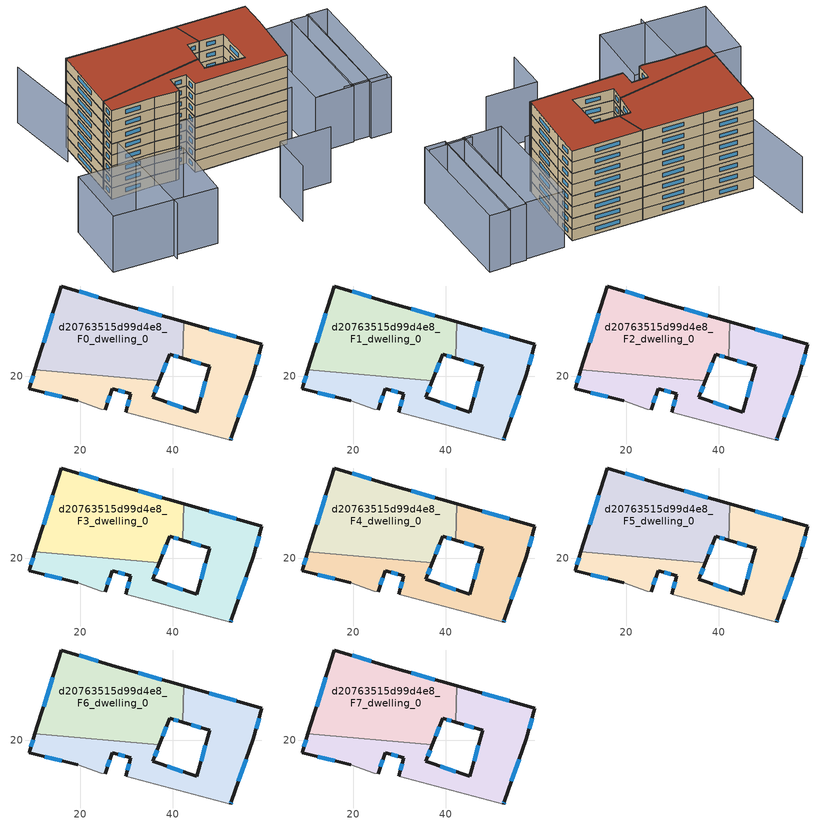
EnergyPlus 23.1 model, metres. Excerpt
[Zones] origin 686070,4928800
d20763515d99d4e8_F0_dwelling_0
 floor ground (EU_floor_Construction): 42.16,23.87 42.32,31.71 27.76,35.85 15.87,39.47 10.21,21.37 37.07,18.95 39.3,24.71 z0
 wall outside (EU_wall_Construction): 42.16,23.87 39.3,24.71 37.07,18.95 / 10.21,21.37 15.87,39.47 27.76,35.85 42.32,31.71 z0:3
 wall to d20763515d99d4e8_F0_dwelling_1 (EU_wall_Construction): 42.32,31.71 42.16,23.87 / 37.07,18.95 10.21,21.37 z0:3
 window (EU_Window_Construction): 32.5,34.5 37.59,33.06 / 41.23,24.14 40.23,24.44 / 38.58,22.84 37.8,20.82 / 12.05,27.26 14.03,33.58 / 19.74,38.29 23.9,37.03 z0.98:2.02
d20763515d99d4e8_F0_dwelling_1
 floor ground (EU_floor_Construction): 52.65,6.67 57.39,20.33 59.27,26.89 42.32,31.71 42.16,23.87 47.95,22.16 45.22,12.13 35.7,15.39 37.07,18.95 10.21,21.37 8.93,17.27 19.43,14.62 24.56,12.83 25.37,12.76 26.92,17.25 30.92,16.2 29.8,12.2 52.55,6.18 z0
 wall outside (EU_wall_Construction): 19.43,14.62 8.93,17.27 10.21,21.37 / 37.07,18.95 35.7,15.39 45.22,12.13 47.95,22.16 42.16,23.87 / 42.32,31.71 59.27,26.89 57.39,20.33 52.65,6.67 52.55,6.18 / 29.8,12.2 30.92,16.2 26.92,17.25 25.37,12.76 z0:3
 wall adiabatic (EU_wall_Construction): 25.37,12.76 24.56,12.83 19.43,14.62 / 52.55,6.18 29.8,12.2 z0:3
 window (EU_Window_Construction): 16.02,15.48 12.35,16.41 / 9.35,18.6 9.8,20.04 / 36.63,17.79 36.15,16.55 / 38.8,14.33 42.13,13.19 / 46.11,15.39 47.06,18.9 / 46.07,22.72 44.04,23.31 / 47.83,30.14 53.76,28.46 / 58.66,24.76 58,22.46 / 55.85,15.89 54.19,11.11 / 52.62,6.51 52.58,6.34 / 30.17,13.5 30.56,14.9 / 29.62,16.54 28.22,16.91 / 26.42,15.79 25.88,14.22 z0.98:2.02
d20763515d99d4e8_F1_dwelling_0
 floor to d20763515d99d4e8_F0_dwelling_0 (EU_floor_Construction): 42.16,23.87 42.32,31.71 27.76,35.85 15.87,39.47 10.21,21.37 37.07,18.95 39.3,24.71 z3
 wall outside (EU_wall_Construction): 42.16,23.87 39.3,24.71 37.07,18.95 / 10.21,21.37 15.87,39.47 27.76,35.85 42.32,31.71 z3:6
 wall to d20763515d99d4e8_F1_dwelling_1 (EU_wall_Construction): 42.32,31.71 42.16,23.87 / 37.07,18.95 10.21,21.37 z3:6
 window (EU_Window_Construction): 32.5,34.5 37.59,33.06 / 41.23,24.14 40.23,24.44 / 38.58,22.84 37.8,20.82 / 12.05,27.26 14.03,33.58 / 19.74,38.29 23.9,37.03 z3.98:5.02
d20763515d99d4e8_F1_dwelling_1
 floor to d20763515d99d4e8_F0_dwelling_1 (EU_floor_Construction): 52.65,6.67 57.39,20.33 59.27,26.89 42.32,31.71 42.16,23.87 47.95,22.16 45.22,12.13 35.7,15.39 37.07,18.95 10.21,21.37 8.93,17.27 19.43,14.62 24.56,12.83 25.37,12.76 26.92,17.25 30.92,16.2 29.8,12.2 52.55,6.18 z3
 wall outside (EU_wall_Construction): 19.43,14.62 8.93,17.27 10.21,21.37 / 37.07,18.95 35.7,15.39 45.22,12.13 47.95,22.16 42.16,23.87 / 42.32,31.71 59.27,26.89 57.39,20.33 52.65,6.67 52.55,6.18 / 29.8,12.2 30.92,16.2 26.92,17.25 25.37,12.76 z3:6
 wall adiabatic (EU_wall_Construction): 25.37,12.76 24.56,12.83 19.43,14.62 / 52.55,6.18 29.8,12.2 z3:6
 window (EU_Window_Construction): 16.02,15.48 12.35,16.41 / 9.35,18.6 9.8,20.04 / 36.63,17.79 36.15,16.55 / 38.8,14.33 42.13,13.19 / 46.11,15.39 47.06,18.9 / 46.07,22.72 44.04,23.31 / 47.83,30.14 53.76,28.46 / 58.66,24.76 58,22.46 / 55.85,15.89 54.19,11.11 / 52.62,6.51 52.58,6.34 / 30.17,13.5 30.56,14.9 / 29.62,16.54 28.22,16.91 / 26.42,15.79 25.88,14.22 z3.98:5.02
d20763515d99d4e8_F2_dwelling_0
 floor to d20763515d99d4e8_F1_dwelling_0 (EU_floor_Construction): 42.16,23.87 42.32,31.71 27.76,35.85 15.87,39.47 10.21,21.37 37.07,18.95 39.3,24.71 z6
 wall outside (EU_wall_Construction): 42.16,23.87 39.3,24.71 37.07,18.95 / 10.21,21.37 15.87,39.47 27.76,35.85 42.32,31.71 z6:9
 wall to d20763515d99d4e8_F2_dwelling_1 (EU_wall_Construction): 42.32,31.71 42.16,23.87 / 37.07,18.95 10.21,21.37 z6:9
 window (EU_Window_Construction): 32.5,34.5 37.59,33.06 / 41.23,24.14 40.23,24.44 / 38.58,22.84 37.8,20.82 / 12.05,27.26 14.03,33.58 / 19.74,38.29 23.9,37.03 z6.98:8.02
d20763515d99d4e8_F2_dwelling_1
 floor to d20763515d99d4e8_F1_dwelling_1 (EU_floor_Construction): 52.65,6.67 57.39,20.33 59.27,26.89 42.32,31.71 42.16,23.87 47.95,22.16 45.22,12.13 35.7,15.39 37.07,18.95 10.21,21.37 8.93,17.27 19.43,14.62 24.56,12.83 25.37,12.76 26.92,17.25 30.92,16.2 29.8,12.2 52.55,6.18 z6
 wall outside (EU_wall_Construction): 19.43,14.62 8.93,17.27 10.21,21.37 / 37.07,18.95 35.7,15.39 45.22,12.13 47.95,22.16 42.16,23.87 / 42.32,31.71 59.27,26.89 57.39,20.33 52.65,6.67 52.55,6.18 / 29.8,12.2 30.92,16.2 26.92,17.25 25.37,12.76 z6:9
 wall adiabatic (EU_wall_Construction): 25.37,12.76 24.56,12.83 19.43,14.62 / 52.55,6.18 29.8,12.2 z6:9
 window (EU_Window_Construction): 16.02,15.48 12.35,16.41 / 9.35,18.6 9.8,20.04 / 36.63,17.79 36.15,16.55 / 38.8,14.33 42.13,13.19 / 46.11,15.39 47.06,18.9 / 46.07,22.72 44.04,23.31 / 47.83,30.14 53.76,28.46 / 58.66,24.76 58,22.46 / 55.85,15.89 54.19,11.11 / 52.62,6.51 52.58,6.34 / 30.17,13.5 30.56,14.9 / 29.62,16.54 28.22,16.91 / 26.42,15.79 25.88,14.22 z6.98:8.02
d20763515d99d4e8_F3_dwelling_0
 floor to d20763515d99d4e8_F2_dwelling_0 (EU_floor_Construction): 42.16,23.87 42.32,31.71 27.76,35.85 15.87,39.47 10.21,21.37 37.07,18.95 39.3,24.71 z9
 wall outside (EU_wall_Construction): 42.16,23.87 39.3,24.71 37.07,18.95 / 10.21,21.37 15.87,39.47 27.76,35.85 42.32,31.71 z9:12
 wall to d20763515d99d4e8_F3_dwelling_1 (EU_wall_Construction): 42.32,31.71 42.16,23.87 / 37.07,18.95 10.21,21.37 z9:12
 window (EU_Window_Construction): 32.5,34.5 37.59,33.06 / 41.23,24.14 40.23,24.44 / 38.58,22.84 37.8,20.82 / 12.05,27.26 14.03,33.58 / 19.74,38.29 23.9,37.03 z9.98:11.02
d20763515d99d4e8_F3_dwelling_1
 floor to d20763515d99d4e8_F2_dwelling_1 (EU_floor_Construction): 52.65,6.67 57.39,20.33 59.27,26.89 42.32,31.71 42.16,23.87 47.95,22.16 45.22,12.13 35.7,15.39 37.07,18.95 10.21,21.37 8.93,17.27 19.43,14.62 24.56,12.83 25.37,12.76 26.92,17.25 30.92,16.2 29.8,12.2 52.55,6.18 z9
 wall outside (EU_wall_Construction): 19.43,14.62 8.93,17.27 10.21,21.37 / 37.07,18.95 35.7,15.39 45.22,12.13 47.95,22.16 42.16,23.87 / 42.32,31.71 59.27,26.89 57.39,20.33 52.65,6.67 52.55,6.18 / 29.8,12.2 30.92,16.2 26.92,17.25 25.37,12.76 z9:12
 wall adiabatic (EU_wall_Construction): 25.37,12.76 24.56,12.83 19.43,14.62 / 52.55,6.18 29.8,12.2 z9:12
 window (EU_Window_Construction): 16.02,15.48 12.35,16.41 / 9.35,18.6 9.8,20.04 / 36.63,17.79 36.15,16.55 / 38.8,14.33 42.13,13.19 / 46.11,15.39 47.06,18.9 / 46.07,22.72 44.04,23.31 / 47.83,30.14 53.76,28.46 / 58.66,24.76 58,22.46 / 55.85,15.89 54.19,11.11 / 52.62,6.51 52.58,6.34 / 30.17,13.5 30.56,14.9 / 29.62,16.54 28.22,16.91 / 26.42,15.79 25.88,14.22 z9.98:11.02
d20763515d99d4e8_F4_dwelling_0
 floor to d20763515d99d4e8_F3_dwelling_0 (EU_floor_Construction): 42.16,23.87 42.32,31.71 27.76,35.85 15.87,39.47 10.21,21.37 37.07,18.95 39.3,24.71 z12
 wall outside (EU_wall_Construction): 42.16,23.87 39.3,24.71 37.07,18.95 / 10.21,21.37 15.87,39.47 27.76,35.85 42.32,31.71 z12:15
 wall to d20763515d99d4e8_F4_dwelling_1 (EU_wall_Construction): 42.32,31.71 42.16,23.87 / 37.07,18.95 10.21,21.37 z12:15
 window (EU_Window_Construction): 32.5,34.5 37.59,33.06 / 41.23,24.14 40.23,24.44 / 38.58,22.84 37.8,20.82 / 12.05,27.26 14.03,33.58 / 19.74,38.29 23.9,37.03 z12.98:14.02
d20763515d99d4e8_F4_dwelling_1
 floor to d20763515d99d4e8_F3_dwelling_1 (EU_floor_Construction): 52.65,6.67 57.39,20.33 59.27,26.89 42.32,31.71 42.16,23.87 47.95,22.16 45.22,12.13 35.7,15.39 37.07,18.95 10.21,21.37 8.93,17.27 19.43,14.62 24.56,12.83 25.37,12.76 26.92,17.25 30.92,16.2 29.8,12.2 52.55,6.18 z12
 wall outside (EU_wall_Construction): 19.43,14.62 8.93,17.27 10.21,21.37 / 37.07,18.95 35.7,15.39 45.22,12.13 47.95,22.16 42.16,23.87 / 42.32,31.71 59.27,26.89 57.39,20.33 52.65,6.67 52.55,6.18 / 29.8,12.2 30.92,16.2 26.92,17.25 25.37,12.76 z12:15
 wall adiabatic (EU_wall_Construction): 25.37,12.76 24.56,12.83 19.43,14.62 / 52.55,6.18 29.8,12.2 z12:15
 window (EU_Window_Construction): 16.02,15.48 12.35,16.41 / 9.35,18.6 9.8,20.04 / 36.63,17.79 36.15,16.55 / 38.8,14.33 42.13,13.19 / 46.11,15.39 47.06,18.9 / 46.07,22.72 44.04,23.31 / 47.83,30.14 53.76,28.46 / 58.66,24.76 58,22.46 / 55.85,15.89 54.19,11.11 / 52.62,6.51 52.58,6.34 / 30.17,13.5 30.56,14.9 / 29.62,16.54 28.22,16.91 / 26.42,15.79 25.88,14.22 z12.98:14.02
d20763515d99d4e8_F5_dwelling_0
 floor to d20763515d99d4e8_F4_dwelling_0 (EU_floor_Construction): 42.16,23.87 42.32,31.71 27.76,35.85 15.87,39.47 10.21,21.37 37.07,18.95 39.3,24.71 z15
 wall outside (EU_wall_Construction): 42.16,23.87 39.3,24.71 37.07,18.95 / 10.21,21.37 15.87,39.47 27.76,35.85 42.32,31.71 z15:18
 wall to d20763515d99d4e8_F5_dwelling_1 (EU_wall_Construction): 42.32,31.71 42.16,23.87 / 37.07,18.95 10.21,21.37 z15:18
 window (EU_Window_Construction): 32.5,34.5 37.59,33.06 / 41.23,24.14 40.23,24.44 / 38.58,22.84 37.8,20.82 / 12.05,27.26 14.03,33.58 / 19.74,38.29 23.9,37.03 z15.98:17.02
d20763515d99d4e8_F5_dwelling_1
 floor to d20763515d99d4e8_F4_dwelling_1 (EU_floor_Construction): 52.65,6.67 57.39,20.33 59.27,26.89 42.32,31.71 42.16,23.87 47.95,22.16 45.22,12.13 35.7,15.39 37.07,18.95 10.21,21.37 8.93,17.27 19.43,14.62 24.56,12.83 25.37,12.76 26.92,17.25 30.92,16.2 29.8,12.2 52.55,6.18 z15
 wall outside (EU_wall_Construction): 19.43,14.62 8.93,17.27 10.21,21.37 / 37.07,18.95 35.7,15.39 45.22,12.13 47.95,22.16 42.16,23.87 / 42.32,31.71 59.27,26.89 57.39,20.33 52.65,6.67 52.55,6.18 / 29.8,12.2 30.92,16.2 26.92,17.25 25.37,12.76 z15:18
 wall adiabatic (EU_wall_Construction): 25.37,12.76 24.56,12.83 19.43,14.62 / 52.55,6.18 29.8,12.2 z15:18
 window (EU_Window_Construction): 16.02,15.48 12.35,16.41 / 9.35,18.6 9.8,20.04 / 36.63,17.79 36.15,16.55 / 38.8,14.33 42.13,13.19 / 46.11,15.39 47.06,18.9 / 46.07,22.72 44.04,23.31 / 47.83,30.14 53.76,28.46 / 58.66,24.76 58,22.46 / 55.85,15.89 54.19,11.11 / 52.62,6.51 52.58,6.34 / 30.17,13.5 30.56,14.9 / 29.62,16.54 28.22,16.91 / 26.42,15.79 25.88,14.22 z15.98:17.02
d20763515d99d4e8_F6_dwelling_0
 floor to d20763515d99d4e8_F5_dwelling_0 (EU_floor_Construction): 42.16,23.87 42.32,31.71 27.76,35.85 15.87,39.47 10.21,21.37 37.07,18.95 39.3,24.71 z18
 wall outside (EU_wall_Construction): 42.16,23.87 39.3,24.71 37.07,18.95 / 10.21,21.37 15.87,39.47 27.76,35.85 42.32,31.71 z18:21
 wall to d20763515d99d4e8_F6_dwelling_1 (EU_wall_Construction): 42.32,31.71 42.16,23.87 / 37.07,18.95 10.21,21.37 z18:21
 window (EU_Window_Construction): 32.5,34.5 37.59,33.06 / 41.23,24.14 40.23,24.44 / 38.58,22.84 37.8,20.82 / 12.05,27.26 14.03,33.58 / 19.74,38.29 23.9,37.03 z18.98:20.02
d20763515d99d4e8_F6_dwelling_1
 floor to d20763515d99d4e8_F5_dwelling_1 (EU_floor_Construction): 52.65,6.67 57.39,20.33 59.27,26.89 42.32,31.71 42.16,23.87 47.95,22.16 45.22,12.13 35.7,15.39 37.07,18.95 10.21,21.37 8.93,17.27 19.43,14.62 24.56,12.83 25.37,12.76 26.92,17.25 30.92,16.2 29.8,12.2 52.55,6.18 z18
 wall outside (EU_wall_Construction): 19.43,14.62 8.93,17.27 10.21,21.37 / 37.07,18.95 35.7,15.39 45.22,12.13 47.95,22.16 42.16,23.87 / 42.32,31.71 59.27,26.89 57.39,20.33 52.65,6.67 52.55,6.18 / 29.8,12.2 30.92,16.2 26.92,17.25 25.37,12.76 z18:21
 wall adiabatic (EU_wall_Construction): 25.37,12.76 24.56,12.83 19.43,14.62 / 52.55,6.18 29.8,12.2 z18:21
 window (EU_Window_Construction): 16.02,15.48 12.35,16.41 / 9.35,18.6 9.8,20.04 / 36.63,17.79 36.15,16.55 / 38.8,14.33 42.13,13.19 / 46.11,15.39 47.06,18.9 / 46.07,22.72 44.04,23.31 / 47.83,30.14 53.76,28.46 / 58.66,24.76 58,22.46 / 55.85,15.89 54.19,11.11 / 52.62,6.51 52.58,6.34 / 30.17,13.5 30.56,14.9 / 29.62,16.54 28.22,16.91 / 26.42,15.79 25.88,14.22 z18.98:20.02
d20763515d99d4e8_F7_dwelling_0
 floor to d20763515d99d4e8_F6_dwelling_0 (EU_floor_Construction): 42.16,23.87 42.32,31.71 27.76,35.85 15.87,39.47 10.21,21.37 37.07,18.95 39.3,24.71 z21
 wall outside (EU_wall_Construction): 42.16,23.87 39.3,24.71 37.07,18.95 / 10.21,21.37 15.87,39.47 27.76,35.85 42.32,31.71 z21:24
 wall to d20763515d99d4e8_F7_dwelling_1 (EU_wall_Construction): 42.32,31.71 42.16,23.87 / 37.07,18.95 10.21,21.37 z21:24
 window (EU_Window_Construction): 32.5,34.5 37.59,33.06 / 41.23,24.14 40.23,24.44 / 38.58,22.84 37.8,20.82 / 12.05,27.26 14.03,33.58 / 19.74,38.29 23.9,37.03 z21.98:23.02
 roof outside (EU_roof_Construction): 42.32,31.71 42.16,23.87 39.3,24.71 37.07,18.95 10.21,21.37 15.87,39.47 27.76,35.85 z24
d20763515d99d4e8_F7_dwelling_1
 floor to d20763515d99d4e8_F6_dwelling_1 (EU_floor_Construction): 52.65,6.67 57.39,20.33 59.27,26.89 42.32,31.71 42.16,23.87 47.95,22.16 45.22,12.13 35.7,15.39 37.07,18.95 10.21,21.37 8.93,17.27 19.43,14.62 24.56,12.83 25.37,12.76 26.92,17.25 30.92,16.2 29.8,12.2 52.55,6.18 z21
 wall outside (EU_wall_Construction): 19.43,14.62 8.93,17.27 10.21,21.37 / 37.07,18.95 35.7,15.39 45.22,12.13 47.95,22.16 42.16,23.87 / 42.32,31.71 59.27,26.89 57.39,20.33 52.65,6.67 52.55,6.18 / 29.8,12.2 30.92,16.2 26.92,17.25 25.37,12.76 z21:24
 wall adiabatic (EU_wall_Construction): 25.37,12.76 24.56,12.83 19.43,14.62 / 52.55,6.18 29.8,12.2 z21:24
 window (EU_Window_Construction): 16.02,15.48 12.35,16.41 / 9.35,18.6 9.8,20.04 / 36.63,17.79 36.15,16.55 / 38.8,14.33 42.13,13.19 / 46.11,15.39 47.06,18.9 / 46.07,22.72 44.04,23.31 / 47.83,30.14 53.76,28.46 / 58.66,24.76 58,22.46 / 55.85,15.89 54.19,11.11 / 52.62,6.51 52.58,6.34 / 30.17,13.5 30.56,14.9 / 29.62,16.54 28.22,16.91 / 26.42,15.79 25.88,14.22 z21.98:23.02
 roof outside (EU_roof_Construction): 59.27,26.89 57.39,20.33 52.65,6.67 52.55,6.18 29.8,12.2 30.92,16.2 26.92,17.25 25.37,12.76 24.56,12.83 19.43,14.62 8.93,17.27 10.21,21.37 37.07,18.95 35.7,15.39 45.22,12.13 47.95,22.16 42.16,23.87 42.32,31.71 z24
shading: 33.76,-18.45 36.8,-7.98 / 36.8,-7.98 49.02,-11.53 / 55.6,-0.99 62.08,-2.73 / 3.13,-9.93 10.35,17.35 / 10.35,17.35 53.63,5.9 / 62.24,-2.06 72.55,-4.98 / 14.82,53.96 12.15,34.89 / 14.02,-11.7 -10.81,-3.8 / -10.81,-3.8 -5.45,13.04 / -5.45,13.04 19.38,5.14 / 19.38,5.14 14.02,-11.7 / 67.71,-5.03 76.07,24.48 / 76.07,24.48 80.99,23.09 / 80.99,23.09 72.64,-6.42 / 72.64,-6.42 67.71,-5.03 / 63.73,-3 71.86,25.28 / 71.86,25.28 76.25,24.02 / 76.25,24.02 68.12,-4.26 / 68.12,-4.26 63.73,-3 / 54.63,-0.78 62.33,27.43 / 62.33,27.43 71.74,24.86 / 71.74,24.86 64.04,-3.35 / 64.04,-3.35 54.63,-0.78 z0:15
[Building]
EU S2 Campaign: North Axis=0; Terrain=City; Solar Distribution=FullExterior
[Site:Location]
Bologna: Latitude=44.5; Longitude=11.25; Time Zone=1; Elevation=37
[SizingPeriod:WeatherFileDays]
AnnualSizingPeriod: Begin Month=1; Begin Day of Month=1; End Month=12; End Day of Month=31; Day of Week for Start Day=Monday; Use Weather File Daylight Saving Period=No; Use Weather File Rain and Snow Indicators=No
[MATERIAL]
EU_InternalMass_Material: Roughness=MediumRough; Thickness=0.1; Conductivity=1; Density=1800; Specific Heat=900; Thermal Absorptance=0.9; Solar Absorptance=0.7; Visible Absorptance=0.7
[MATERIAL:NOMASS] Roughness=MediumRough; Thermal Absorptance=0.9; Solar Absorptance=0.7; Visible Absorptance=0.7
Name | Thermal Resistance
EU_wall_NoMass | 0.905828
EU_roof_NoMass | 0.37593
EU_floor_NoMass | 0.67114
[WINDOWMATERIAL:SIMPLEGLAZINGSYSTEM]
EU_Window_SimpleGlazing: UFactor=4.52486; Solar Heat Gain Coefficient=0.85; Visible Transmittance=0.85
[CONSTRUCTION]
EU_wall_Construction: EU_wall_NoMass
EU_roof_Construction: EU_roof_NoMass
EU_floor_Construction: EU_floor_NoMass
EU_InternalMass_Construction: EU_InternalMass_Material
EU_Window_Construction: EU_Window_SimpleGlazing
[ZONE] Type=1; Multiplier=1; Ceiling Height=autocalculate; Floor Area=autocalculate; Part of Total Floor Area=Yes
Name | Volume
d20763515d99d4e8_F0_dwelling_0; d20763515d99d4e8_F1_dwelling_0; d20763515d99d4e8_F2_dwelling_0; d20763515d99d4e8_F3_dwelling_0; d20763515d99d4e8_F4_dwelling_0; d20763515d99d4e8_F5_dwelling_0; d20763515d99d4e8_F6_dwelling_0; d20763515d99d4e8_F7_dwelling_0 | 1343.21
d20763515d99d4e8_F0_dwelling_1; d20763515d99d4e8_F1_dwelling_1; d20763515d99d4e8_F2_dwelling_1; d20763515d99d4e8_F3_dwelling_1; d20763515d99d4e8_F4_dwelling_1; d20763515d99d4e8_F5_dwelling_1; d20763515d99d4e8_F6_dwelling_1; d20763515d99d4e8_F7_dwelling_1 | 1343.18
[INTERNALMASS] Construction=EU_InternalMass_Construction
Name | Zone or ZoneList | Surface Area
d20763515d99d4e8_F0_dwelling_0_EU_InternalMass | d20763515d99d4e8_F0_dwelling_0 | 447.735
d20763515d99d4e8_F0_dwelling_1_EU_InternalMass | d20763515d99d4e8_F0_dwelling_1 | 447.725
d20763515d99d4e8_F1_dwelling_0_EU_InternalMass | d20763515d99d4e8_F1_dwelling_0 | 447.735
d20763515d99d4e8_F1_dwelling_1_EU_InternalMass | d20763515d99d4e8_F1_dwelling_1 | 447.725
d20763515d99d4e8_F2_dwelling_0_EU_InternalMass | d20763515d99d4e8_F2_dwelling_0 | 447.735
d20763515d99d4e8_F2_dwelling_1_EU_InternalMass | d20763515d99d4e8_F2_dwelling_1 | 447.725
d20763515d99d4e8_F3_dwelling_0_EU_InternalMass | d20763515d99d4e8_F3_dwelling_0 | 447.735
d20763515d99d4e8_F3_dwelling_1_EU_InternalMass | d20763515d99d4e8_F3_dwelling_1 | 447.725
d20763515d99d4e8_F4_dwelling_0_EU_InternalMass | d20763515d99d4e8_F4_dwelling_0 | 447.735
d20763515d99d4e8_F4_dwelling_1_EU_InternalMass | d20763515d99d4e8_F4_dwelling_1 | 447.725
d20763515d99d4e8_F5_dwelling_0_EU_InternalMass | d20763515d99d4e8_F5_dwelling_0 | 447.735
d20763515d99d4e8_F5_dwelling_1_EU_InternalMass | d20763515d99d4e8_F5_dwelling_1 | 447.725
d20763515d99d4e8_F6_dwelling_0_EU_InternalMass | d20763515d99d4e8_F6_dwelling_0 | 447.735
d20763515d99d4e8_F6_dwelling_1_EU_InternalMass | d20763515d99d4e8_F6_dwelling_1 | 447.725
d20763515d99d4e8_F7_dwelling_0_EU_InternalMass | d20763515d99d4e8_F7_dwelling_0 | 447.735
d20763515d99d4e8_F7_dwelling_1_EU_InternalMass | d20763515d99d4e8_F7_dwelling_1 | 447.725
[OTHEREQUIPMENT] Fuel Type=Electricity; Design Level Calculation Method=Watts/Area; Power per Zone Floor Area=1; Fraction Latent=0; Fraction Radiant=0; Fraction Lost=0; Carbon Dioxide Generation Rate=0; EndUse Subcategory=EU_Step8_InternalGains
Name | Zone or ZoneList or Space or SpaceList | Schedule
EU_Step8_InternalGain_d20763515d99d4e8_F0_dwelling_0_f000 | d20763515d99d4e8_F0_dwelling_0 | EU_Step8_GainSchedule_d20763515d99d4e8_F0_dwelling_0_f000
EU_Step8_InternalGain_d20763515d99d4e8_F0_dwelling_1_f000 | d20763515d99d4e8_F0_dwelling_1 | EU_Step8_GainSchedule_d20763515d99d4e8_F0_dwelling_1_f000
EU_Step8_InternalGain_d20763515d99d4e8_F1_dwelling_0_f000 | d20763515d99d4e8_F1_dwelling_0 | EU_Step8_GainSchedule_d20763515d99d4e8_F1_dwelling_0_f000
EU_Step8_InternalGain_d20763515d99d4e8_F1_dwelling_1_f000 | d20763515d99d4e8_F1_dwelling_1 | EU_Step8_GainSchedule_d20763515d99d4e8_F1_dwelling_1_f000
EU_Step8_InternalGain_d20763515d99d4e8_F2_dwelling_0_f000 | d20763515d99d4e8_F2_dwelling_0 | EU_Step8_GainSchedule_d20763515d99d4e8_F2_dwelling_0_f000
EU_Step8_InternalGain_d20763515d99d4e8_F2_dwelling_1_f000 | d20763515d99d4e8_F2_dwelling_1 | EU_Step8_GainSchedule_d20763515d99d4e8_F2_dwelling_1_f000
EU_Step8_InternalGain_d20763515d99d4e8_F3_dwelling_0_f000 | d20763515d99d4e8_F3_dwelling_0 | EU_Step8_GainSchedule_d20763515d99d4e8_F3_dwelling_0_f000
EU_Step8_InternalGain_d20763515d99d4e8_F3_dwelling_1_f000 | d20763515d99d4e8_F3_dwelling_1 | EU_Step8_GainSchedule_d20763515d99d4e8_F3_dwelling_1_f000
EU_Step8_InternalGain_d20763515d99d4e8_F4_dwelling_0_f000 | d20763515d99d4e8_F4_dwelling_0 | EU_Step8_GainSchedule_d20763515d99d4e8_F4_dwelling_0_f000
EU_Step8_InternalGain_d20763515d99d4e8_F4_dwelling_1_f000 | d20763515d99d4e8_F4_dwelling_1 | EU_Step8_GainSchedule_d20763515d99d4e8_F4_dwelling_1_f000
EU_Step8_InternalGain_d20763515d99d4e8_F5_dwelling_0_f000 | d20763515d99d4e8_F5_dwelling_0 | EU_Step8_GainSchedule_d20763515d99d4e8_F5_dwelling_0_f000
EU_Step8_InternalGain_d20763515d99d4e8_F5_dwelling_1_f000 | d20763515d99d4e8_F5_dwelling_1 | EU_Step8_GainSchedule_d20763515d99d4e8_F5_dwelling_1_f000
EU_Step8_InternalGain_d20763515d99d4e8_F6_dwelling_0_f000 | d20763515d99d4e8_F6_dwelling_0 | EU_Step8_GainSchedule_d20763515d99d4e8_F6_dwelling_0_f000
EU_Step8_InternalGain_d20763515d99d4e8_F6_dwelling_1_f000 | d20763515d99d4e8_F6_dwelling_1 | EU_Step8_GainSchedule_d20763515d99d4e8_F6_dwelling_1_f000
EU_Step8_InternalGain_d20763515d99d4e8_F7_dwelling_0_f000 | d20763515d99d4e8_F7_dwelling_0 | EU_Step8_GainSchedule_d20763515d99d4e8_F7_dwelling_0_f000
EU_Step8_InternalGain_d20763515d99d4e8_F7_dwelling_1_f000 | d20763515d99d4e8_F7_dwelling_1 | EU_Step8_GainSchedule_d20763515d99d4e8_F7_dwelling_1_f000
[ZONEVENTILATION:DESIGNFLOWRATE] Schedule=EU_AlwaysOn; Design Flow Rate Calculation Method=AirChanges/Hour; Air Changes per Hour=0.73129; Ventilation Type=Natural; Fan Pressure Rise=0; Fan Total Efficiency=1; Constant Term Coefficient=1; Temperature Term Coefficient=0; Velocity Term Coefficient=0; Velocity Squared Term Coefficient=0; Minimum Indoor Temperature=-100; Maximum Indoor Temperature=100; Delta Temperature=-100; Minimum Outdoor Temperature=-100; Maximum Outdoor Temperature=100; Maximum Wind Speed=40
Name | Zone or ZoneList or Space or SpaceList
EU_ConstantAir_d20763515d99d4e8_F0_dwelling_0 | d20763515d99d4e8_F0_dwelling_0
EU_ConstantAir_d20763515d99d4e8_F0_dwelling_1 | d20763515d99d4e8_F0_dwelling_1
EU_ConstantAir_d20763515d99d4e8_F1_dwelling_0 | d20763515d99d4e8_F1_dwelling_0
EU_ConstantAir_d20763515d99d4e8_F1_dwelling_1 | d20763515d99d4e8_F1_dwelling_1
EU_ConstantAir_d20763515d99d4e8_F2_dwelling_0 | d20763515d99d4e8_F2_dwelling_0
EU_ConstantAir_d20763515d99d4e8_F2_dwelling_1 | d20763515d99d4e8_F2_dwelling_1
EU_ConstantAir_d20763515d99d4e8_F3_dwelling_0 | d20763515d99d4e8_F3_dwelling_0
EU_ConstantAir_d20763515d99d4e8_F3_dwelling_1 | d20763515d99d4e8_F3_dwelling_1
EU_ConstantAir_d20763515d99d4e8_F4_dwelling_0 | d20763515d99d4e8_F4_dwelling_0
EU_ConstantAir_d20763515d99d4e8_F4_dwelling_1 | d20763515d99d4e8_F4_dwelling_1
EU_ConstantAir_d20763515d99d4e8_F5_dwelling_0 | d20763515d99d4e8_F5_dwelling_0
EU_ConstantAir_d20763515d99d4e8_F5_dwelling_1 | d20763515d99d4e8_F5_dwelling_1
EU_ConstantAir_d20763515d99d4e8_F6_dwelling_0 | d20763515d99d4e8_F6_dwelling_0
EU_ConstantAir_d20763515d99d4e8_F6_dwelling_1 | d20763515d99d4e8_F6_dwelling_1
EU_ConstantAir_d20763515d99d4e8_F7_dwelling_0 | d20763515d99d4e8_F7_dwelling_0
EU_ConstantAir_d20763515d99d4e8_F7_dwelling_1 | d20763515d99d4e8_F7_dwelling_1
[HVACTEMPLATE:THERMOSTAT] Constant Heating Setpoint=20; Constant Cooling Setpoint=50
EU_HeatOnly_d20763515d99d4e8_F0_dwelling_0; EU_HeatOnly_d20763515d99d4e8_F0_dwelling_1; EU_HeatOnly_d20763515d99d4e8_F1_dwelling_0; EU_HeatOnly_d20763515d99d4e8_F1_dwelling_1; EU_HeatOnly_d20763515d99d4e8_F2_dwelling_0; EU_HeatOnly_d20763515d99d4e8_F2_dwelling_1; EU_HeatOnly_d20763515d99d4e8_F3_dwelling_0; EU_HeatOnly_d20763515d99d4e8_F3_dwelling_1; EU_HeatOnly_d20763515d99d4e8_F4_dwelling_0; EU_HeatOnly_d20763515d99d4e8_F4_dwelling_1; EU_HeatOnly_d20763515d99d4e8_F5_dwelling_0; EU_HeatOnly_d20763515d99d4e8_F5_dwelling_1; EU_HeatOnly_d20763515d99d4e8_F6_dwelling_0; EU_HeatOnly_d20763515d99d4e8_F6_dwelling_1; EU_HeatOnly_d20763515d99d4e8_F7_dwelling_0; EU_HeatOnly_d20763515d99d4e8_F7_dwelling_1
[HVACTEMPLATE:ZONE:IDEALLOADSAIRSYSTEM] System Availability Schedule=EU_AlwaysOn; Maximum Heating Supply Air Temperature=50; Minimum Cooling Supply Air Temperature=13; Maximum Heating Supply Air Humidity Ratio=0.0156; Minimum Cooling Supply Air Humidity Ratio=0.0077; Heating Limit=NoLimit; Cooling Limit=NoLimit; Heating Availability Schedule=EU_AlwaysOn; Cooling Availability Schedule=EU_CoolingOff; Dehumidification Control Type=ConstantSensibleHeatRatio; Cooling Sensible Heat Ratio=0.7; Dehumidification Setpoint=60; Humidification Control Type=None; Humidification Setpoint=30; Outdoor Air Method=None; Outdoor Air Flow Rate per Person=0.00944; Outdoor Air Flow Rate per Zone Floor Area=0; Outdoor Air Flow Rate per Zone=0; Demand Controlled Ventilation Type=None; Outdoor Air Economizer Type=NoEconomizer; Heat Recovery Type=None; Sensible Heat Recovery Effectiveness=0.7; Latent Heat Recovery Effectiveness=0.65
Name | Template Thermostat
d20763515d99d4e8_F0_dwelling_0 | EU_HeatOnly_d20763515d99d4e8_F0_dwelling_0
d20763515d99d4e8_F0_dwelling_1 | EU_HeatOnly_d20763515d99d4e8_F0_dwelling_1
d20763515d99d4e8_F1_dwelling_0 | EU_HeatOnly_d20763515d99d4e8_F1_dwelling_0
d20763515d99d4e8_F1_dwelling_1 | EU_HeatOnly_d20763515d99d4e8_F1_dwelling_1
d20763515d99d4e8_F2_dwelling_0 | EU_HeatOnly_d20763515d99d4e8_F2_dwelling_0
d20763515d99d4e8_F2_dwelling_1 | EU_HeatOnly_d20763515d99d4e8_F2_dwelling_1
d20763515d99d4e8_F3_dwelling_0 | EU_HeatOnly_d20763515d99d4e8_F3_dwelling_0
d20763515d99d4e8_F3_dwelling_1 | EU_HeatOnly_d20763515d99d4e8_F3_dwelling_1
d20763515d99d4e8_F4_dwelling_0 | EU_HeatOnly_d20763515d99d4e8_F4_dwelling_0
d20763515d99d4e8_F4_dwelling_1 | EU_HeatOnly_d20763515d99d4e8_F4_dwelling_1
d20763515d99d4e8_F5_dwelling_0 | EU_HeatOnly_d20763515d99d4e8_F5_dwelling_0
d20763515d99d4e8_F5_dwelling_1 | EU_HeatOnly_d20763515d99d4e8_F5_dwelling_1
d20763515d99d4e8_F6_dwelling_0 | EU_HeatOnly_d20763515d99d4e8_F6_dwelling_0
d20763515d99d4e8_F6_dwelling_1 | EU_HeatOnly_d20763515d99d4e8_F6_dwelling_1
d20763515d99d4e8_F7_dwelling_0 | EU_HeatOnly_d20763515d99d4e8_F7_dwelling_0
d20763515d99d4e8_F7_dwelling_1 | EU_HeatOnly_d20763515d99d4e8_F7_dwelling_1
[SIZING:ZONE] Zone Cooling Design Supply Air Temperature Input Method=SupplyAirTemperature; Zone Cooling Design Supply Air Temperature=13; Zone Heating Design Supply Air Temperature Input Method=SupplyAirTemperature; Zone Heating Design Supply Air Temperature=50; Zone Cooling Design Supply Air Humidity Ratio=0.008; Zone Heating Design Supply Air Humidity Ratio=0.008; Cooling Design Air Flow Method=DesignDay; Cooling Design Air Flow Rate=0; Cooling Minimum Air Flow per Zone Floor Area=0.000762; Cooling Minimum Air Flow=0; Cooling Minimum Air Flow Fraction=0.2; Heating Design Air Flow Method=DesignDay; Heating Design Air Flow Rate=0; Heating Maximum Air Flow per Zone Floor Area=0.002032; Heating Maximum Air Flow=0.141576; Heating Maximum Air Flow Fraction=0.3; Account for Dedicated Outdoor Air System=No; Dedicated Outdoor Air System Control Strategy=NeutralSupplyAir; Dedicated Outdoor Air Low Setpoint Temperature for Design=autosize; Dedicated Outdoor Air High Setpoint Temperature for Design=autosize; Zone Load Sizing Method=Sensible Load Only No Latent Load; Zone Latent Cooling Design Supply Air Humidity Ratio Input Method=HumidityRatioDifference; Zone Cooling Design Supply Air Humidity Ratio Difference=0.005; Zone Latent Heating Design Supply Air Humidity Ratio Input Method=HumidityRatioDifference; Zone Humidification Design Supply Air Humidity Ratio Difference=0.005
d20763515d99d4e8_F0_dwelling_0; d20763515d99d4e8_F0_dwelling_1; d20763515d99d4e8_F1_dwelling_0; d20763515d99d4e8_F1_dwelling_1; d20763515d99d4e8_F2_dwelling_0; d20763515d99d4e8_F2_dwelling_1; d20763515d99d4e8_F3_dwelling_0; d20763515d99d4e8_F3_dwelling_1; d20763515d99d4e8_F4_dwelling_0; d20763515d99d4e8_F4_dwelling_1; d20763515d99d4e8_F5_dwelling_0; d20763515d99d4e8_F5_dwelling_1; d20763515d99d4e8_F6_dwelling_0; d20763515d99d4e8_F6_dwelling_1; d20763515d99d4e8_F7_dwelling_0; d20763515d99d4e8_F7_dwelling_1
[SCHEDULE:CONSTANT]
Name | Hourly Value
EU_AlwaysOn | 1
EU_CoolingOff | 0
[SCHEDULE:FILE] Column Number=1; Rows to Skip at Top=0; Number of Hours of Data=8760; Column Separator=Comma; Interpolate to Timestep=No; Minutes per Item=60; Adjust Schedule for Daylight Savings=Yes
Name | File
EU_Step8_GainSchedule_d20763515d99d4e8_F0_dwelling_0_f000 | ../../schedules/d20763515d99d4e8/d20763515d99d4e8_F0_dwelling_0_f000_gain.csv
EU_Step8_GainSchedule_d20763515d99d4e8_F0_dwelling_1_f000 | ../../schedules/d20763515d99d4e8/d20763515d99d4e8_F0_dwelling_1_f000_gain.csv
EU_Step8_GainSchedule_d20763515d99d4e8_F1_dwelling_0_f000 | ../../schedules/d20763515d99d4e8/d20763515d99d4e8_F1_dwelling_0_f000_gain.csv
EU_Step8_GainSchedule_d20763515d99d4e8_F1_dwelling_1_f000 | ../../schedules/d20763515d99d4e8/d20763515d99d4e8_F1_dwelling_1_f000_gain.csv
EU_Step8_GainSchedule_d20763515d99d4e8_F2_dwelling_0_f000 | ../../schedules/d20763515d99d4e8/d20763515d99d4e8_F2_dwelling_0_f000_gain.csv
EU_Step8_GainSchedule_d20763515d99d4e8_F2_dwelling_1_f000 | ../../schedules/d20763515d99d4e8/d20763515d99d4e8_F2_dwelling_1_f000_gain.csv
EU_Step8_GainSchedule_d20763515d99d4e8_F3_dwelling_0_f000 | ../../schedules/d20763515d99d4e8/d20763515d99d4e8_F3_dwelling_0_f000_gain.csv
EU_Step8_GainSchedule_d20763515d99d4e8_F3_dwelling_1_f000 | ../../schedules/d20763515d99d4e8/d20763515d99d4e8_F3_dwelling_1_f000_gain.csv
EU_Step8_GainSchedule_d20763515d99d4e8_F4_dwelling_0_f000 | ../../schedules/d20763515d99d4e8/d20763515d99d4e8_F4_dwelling_0_f000_gain.csv
EU_Step8_GainSchedule_d20763515d99d4e8_F4_dwelling_1_f000 | ../../schedules/d20763515d99d4e8/d20763515d99d4e8_F4_dwelling_1_f000_gain.csv
EU_Step8_GainSchedule_d20763515d99d4e8_F5_dwelling_0_f000 | ../../schedules/d20763515d99d4e8/d20763515d99d4e8_F5_dwelling_0_f000_gain.csv
EU_Step8_GainSchedule_d20763515d99d4e8_F5_dwelling_1_f000 | ../../schedules/d20763515d99d4e8/d20763515d99d4e8_F5_dwelling_1_f000_gain.csv
EU_Step8_GainSchedule_d20763515d99d4e8_F6_dwelling_0_f000 | ../../schedules/d20763515d99d4e8/d20763515d99d4e8_F6_dwelling_0_f000_gain.csv
EU_Step8_GainSchedule_d20763515d99d4e8_F6_dwelling_1_f000 | ../../schedules/d20763515d99d4e8/d20763515d99d4e8_F6_dwelling_1_f000_gain.csv
EU_Step8_GainSchedule_d20763515d99d4e8_F7_dwelling_0_f000 | ../../schedules/d20763515d99d4e8/d20763515d99d4e8_F7_dwelling_0_f000_gain.csv
EU_Step8_GainSchedule_d20763515d99d4e8_F7_dwelling_1_f000 | ../../schedules/d20763515d99d4e8/d20763515d99d4e8_F7_dwelling_1_f000_gain.csv
